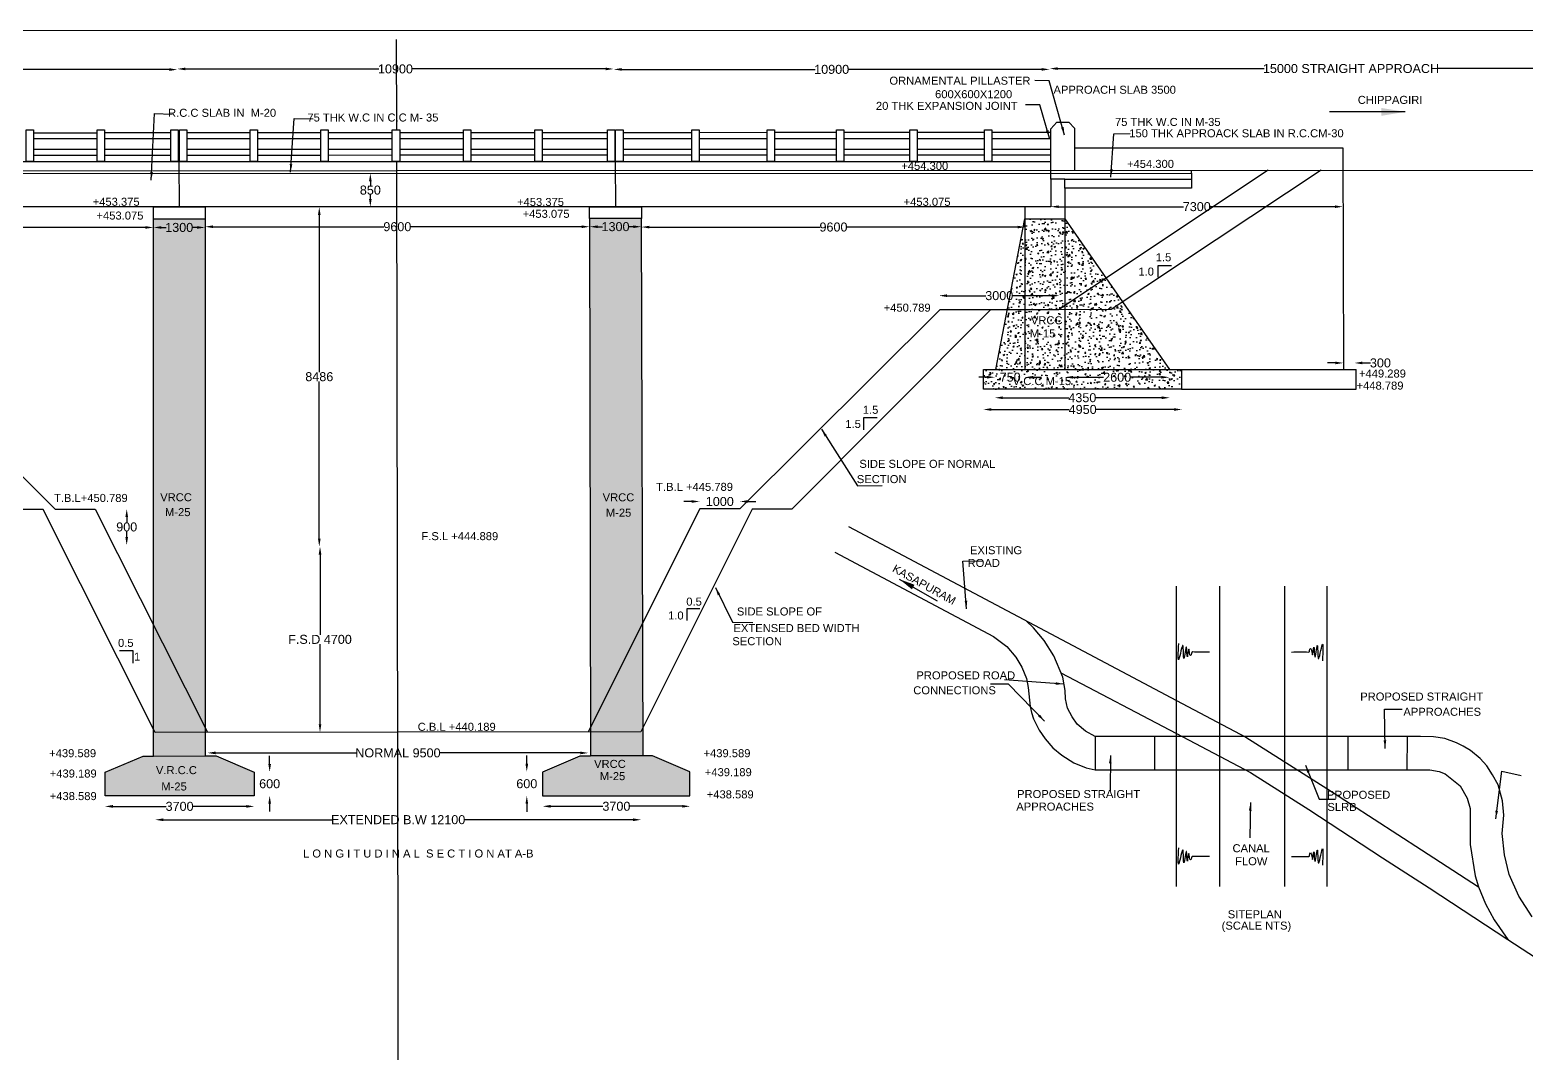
# Model space of a CAD drawing. Header units: inches. Extents: x 198236 to 295560, y -226728 to -166143.
# Drawn here: x 230895 to 268279, y -191703 to -166143 of the extents above; entities that cross this region are included whole.
import ezdxf

# ---------------------------------------------------------------- set-up
doc = ezdxf.new("R2010")
doc.units = ezdxf.units.IN
doc.header["$MEASUREMENT"] = 0
doc.styles.get("Standard").update_dxf_attribs({"font": 'arial.ttf'})
doc.dimstyles.new('ST100', dxfattribs={"dimtxt": 225, "dimasz": 200, "dimexe": 0, "dimexo": 300, "dimgap": 0.09, "dimtad": 0, "dimtih": 1, "dimtoh": 1, "dimdec": 0, "dimzin": 0, "dimdsep": 46, "dimtxsty": 'Standard', "dimcen": 0, "dimse1": 1, "dimse2": 1, "dimadec": 0, "dimazin": 0, "dimtfac": 1, "dimtdec": 0, "dimtofl": 0, "dimtmove": 0, "dimatfit": 3, "dimfxl": 2000, "dimtolj": 1, "dimtzin": 0, "dimarcsym": 0})
pattern_1 = [(50, (0, 0), (358.6301, -31.37607), [37.5, -412.5]), (355, (0, 0), (-69.37567, 376.09607), [30, -330]), (100.4514, (29.9, -2.6), (289.2547, 344.71977), [31.8701, -350.57106]), (46.1842, (0, 100), (533.6205, -82.7595), [56.25, -618.75]), (96.6356, (44.47, 93.1), (467.33135, 487.0589), [47.8051, -525.8565]), (351.1842, (0, 100), (467.331, 487.0593), [45, -495]), (21, (50, 75), (298.45353, -201.30945), [37.5, -412.5]), (326, (50, 75), (121.65767, 362.57502), [30, -330]), (71.4514, (74.87, 58.22), (420.1113, 161.26525), [31.8701, -350.57106]), (37.5, (0, 0), (6.07993, 166.446927), [0, -326, 0, -335, 0, -331.25]), (7.5, (0, 0), (131.53477, 197.20586), [0, -191, 0, -318.5, 0, -126.25]), (327.5, (-111.5, 0), (266.91122, -11.277436), [0, -125, 0, -390, 0, -517.5]), (317.5, (-161.5, 0), (291.59308, 50.05249), [0, -162.5, 0, -259, 0, -367.5])]

# ---------------------------------------------------------------- blocks, each defined once
blk = doc.blocks.new('*D25')
at = {"color": 0, "lineweight": -2, "transparency": 16777216}
for p, q in [((224571, -171078), (228840, -171078)), ((233780, -171078), (229511, -171078))]:
    blk.add_line(p, q, dxfattribs=at)
at = {"color": 0, "transparency": 16777216}
for points in [[(224571, -171045), (224571, -171111), (224371, -171078)], [(233780, -171045), (233780, -171111), (233980, -171078)]]:
    blk.add_solid(points, dxfattribs=at)
at = {"layer": 'Defpoints', "color": 0, "transparency": 16777216}
for p in [(224371, -171070), (233980, -171070), (233980, -171078)]:
    blk.add_point(p, dxfattribs=at)
at = {"color": 0, "transparency": 16777216, "insert": (229175, -171078), "char_height": 225, "attachment_point": 5}
blk.add_mtext('\\A1;9600', dxfattribs=at)
blk = doc.blocks.new('*D26')
at = {"color": 0, "lineweight": -2, "transparency": 16777216}
for p, q in [((234180, -171078), (234300, -171078)), ((235071, -171078), (234950, -171078))]:
    blk.add_line(p, q, dxfattribs=at)
at = {"color": 0, "transparency": 16777216}
for points in [[(234180, -171045), (234180, -171111), (233980, -171078)], [(235071, -171045), (235071, -171111), (235271, -171078)]]:
    blk.add_solid(points, dxfattribs=at)
at = {"layer": 'Defpoints', "color": 0, "transparency": 16777216}
for p in [(233980, -171078), (235271, -171078), (235271, -171078)]:
    blk.add_point(p, dxfattribs=at)
at = {"color": 0, "transparency": 16777216, "insert": (234625, -171078), "char_height": 225, "attachment_point": 5}
blk.add_mtext('\\A1;1300', dxfattribs=at)
blk = doc.blocks.new('*D27')
at = {"color": 0, "lineweight": -2, "transparency": 16777216}
for p, q in [((235471, -171060), (239740, -171060)), ((244680, -171060), (240411, -171060))]:
    blk.add_line(p, q, dxfattribs=at)
at = {"color": 0, "transparency": 16777216}
for points in [[(235471, -171026), (235471, -171093), (235271, -171060)], [(244680, -171026), (244680, -171093), (244880, -171060)]]:
    blk.add_solid(points, dxfattribs=at)
at = {"layer": 'Defpoints', "color": 0, "transparency": 16777216}
for p in [(235271, -171078), (244880, -171060), (244880, -171060)]:
    blk.add_point(p, dxfattribs=at)
at = {"color": 0, "transparency": 16777216, "insert": (240075, -171060), "char_height": 225, "attachment_point": 5}
blk.add_mtext('\\A1;9600', dxfattribs=at)
blk = doc.blocks.new('*D28')
at = {"color": 0, "lineweight": -2, "transparency": 16777216}
for p, q in [((245080, -171059), (245201, -171059)), ((245973, -171059), (245852, -171059))]:
    blk.add_line(p, q, dxfattribs=at)
at = {"color": 0, "transparency": 16777216}
for points in [[(245080, -171026), (245080, -171092), (244880, -171059)], [(245973, -171026), (245973, -171092), (246173, -171059)]]:
    blk.add_solid(points, dxfattribs=at)
at = {"layer": 'Defpoints', "color": 0, "transparency": 16777216}
for p in [(244880, -171042), (246173, -171037), (246173, -171059)]:
    blk.add_point(p, dxfattribs=at)
at = {"color": 0, "transparency": 16777216, "insert": (245527, -171059), "char_height": 225, "attachment_point": 5}
blk.add_mtext('\\A1;1300', dxfattribs=at)
blk = doc.blocks.new('*D29')
at = {"color": 0, "lineweight": -2, "transparency": 16777216}
for p, q in [((246373, -171068), (250638, -171068)), ((255573, -171068), (251309, -171068))]:
    blk.add_line(p, q, dxfattribs=at)
at = {"color": 0, "transparency": 16777216}
for points in [[(246373, -171035), (246373, -171102), (246173, -171068)], [(255573, -171035), (255573, -171102), (255773, -171068)]]:
    blk.add_solid(points, dxfattribs=at)
at = {"layer": 'Defpoints', "color": 0, "transparency": 16777216}
for p in [(246173, -171059), (255773, -171059), (255773, -171068)]:
    blk.add_point(p, dxfattribs=at)
at = {"color": 0, "transparency": 16777216, "insert": (250973, -171068), "char_height": 225, "attachment_point": 5}
blk.add_mtext('\\A1;9600', dxfattribs=at)
blk = doc.blocks.new('*D30')
at = {"color": 0, "lineweight": -2, "transparency": 16777216}
for p, q in [((256601, -170559), (259716, -170559)), ((263501, -170559), (260386, -170559))]:
    blk.add_line(p, q, dxfattribs=at)
at = {"color": 0, "transparency": 16777216}
for points in [[(256601, -170526), (256601, -170592), (256401, -170559)], [(263501, -170526), (263501, -170592), (263701, -170559)]]:
    blk.add_solid(points, dxfattribs=at)
at = {"layer": 'Defpoints', "color": 0, "transparency": 16777216}
for p in [(256401, -170564), (263701, -170559), (263701, -170564)]:
    blk.add_point(p, dxfattribs=at)
at = {"color": 0, "transparency": 16777216, "insert": (260051, -170559), "char_height": 225, "attachment_point": 5}
blk.add_mtext('\\A1;7300', dxfattribs=at)
blk = doc.blocks.new('*D31')
at = {"color": 0, "lineweight": -2, "transparency": 16777216}
for p, q in [((256578, -167109), (261733, -167109)), ((271231, -167109), (266076, -167109))]:
    blk.add_line(p, q, dxfattribs=at)
at = {"color": 0, "transparency": 16777216}
for points in [[(256578, -167076), (256578, -167143), (256378, -167109)], [(271231, -167076), (271231, -167143), (271431, -167109)]]:
    blk.add_solid(points, dxfattribs=at)
at = {"layer": 'Defpoints', "color": 0, "transparency": 16777216}
for p in [(256378, -167103), (271431, -167103), (256378, -167109)]:
    blk.add_point(p, dxfattribs=at)
at = {"color": 0, "transparency": 16777216, "insert": (263904, -167109), "char_height": 225, "attachment_point": 5}
blk.add_mtext('\\A1;15000 STRAIGHT APPROACH', dxfattribs=at)
blk = doc.blocks.new('*D32')
at = {"color": 0, "lineweight": -2, "transparency": 16777216}
for p, q in [((245678, -167129), (250516, -167129)), ((256178, -167129), (251341, -167129))]:
    blk.add_line(p, q, dxfattribs=at)
at = {"color": 0, "transparency": 16777216}
for points in [[(245678, -167096), (245678, -167162), (245478, -167129)], [(256178, -167096), (256178, -167162), (256378, -167129)]]:
    blk.add_solid(points, dxfattribs=at)
at = {"layer": 'Defpoints', "color": 0, "transparency": 16777216}
for p in [(245478, -167109), (245478, -167129), (256378, -167109)]:
    blk.add_point(p, dxfattribs=at)
at = {"color": 0, "transparency": 16777216, "insert": (250928, -167129), "char_height": 225, "attachment_point": 5}
blk.add_mtext('\\A1;10900', dxfattribs=at)
blk = doc.blocks.new('*D33')
at = {"color": 0, "lineweight": -2, "transparency": 16777216}
for p, q in [((234778, -167118), (239616, -167118)), ((245278, -167118), (240441, -167118))]:
    blk.add_line(p, q, dxfattribs=at)
at = {"color": 0, "transparency": 16777216}
for points in [[(234778, -167084), (234778, -167151), (234578, -167118)], [(245278, -167084), (245278, -167151), (245478, -167118)]]:
    blk.add_solid(points, dxfattribs=at)
at = {"layer": 'Defpoints', "color": 0, "transparency": 16777216}
for p in [(234578, -167118), (234578, -167129), (245478, -167129)]:
    blk.add_point(p, dxfattribs=at)
at = {"color": 0, "transparency": 16777216, "insert": (240028, -167118), "char_height": 225, "attachment_point": 5}
blk.add_mtext('\\A1;10900', dxfattribs=at)
blk = doc.blocks.new('*D34')
at = {"color": 0, "lineweight": -2, "transparency": 16777216}
for p, q in [((223878, -167134), (228716, -167134)), ((234378, -167134), (229541, -167134))]:
    blk.add_line(p, q, dxfattribs=at)
at = {"color": 0, "transparency": 16777216}
for points in [[(223878, -167100), (223878, -167167), (223678, -167134)], [(234378, -167100), (234378, -167167), (234578, -167134)]]:
    blk.add_solid(points, dxfattribs=at)
at = {"layer": 'Defpoints', "color": 0, "transparency": 16777216}
for p in [(223678, -167118), (223678, -167134), (234578, -167118)]:
    blk.add_point(p, dxfattribs=at)
at = {"color": 0, "transparency": 16777216, "insert": (229128, -167134), "char_height": 225, "attachment_point": 5}
blk.add_mtext('\\A1;10900', dxfattribs=at)
blk = doc.blocks.new('*D39')
at = {"color": 0, "lineweight": -2, "transparency": 16777216}
for p, q in [((254919, -175626), (256860, -175626)), ((259481, -175626), (257540, -175626))]:
    blk.add_line(p, q, dxfattribs=at)
at = {"color": 0, "transparency": 16777216}
for points in [[(254919, -175592), (254919, -175659), (254719, -175626)], [(259481, -175592), (259481, -175659), (259681, -175626)]]:
    blk.add_solid(points, dxfattribs=at)
at = {"layer": 'Defpoints', "color": 0, "transparency": 16777216}
for p in [(254719, -175626), (259681, -175626), (259681, -175626)]:
    blk.add_point(p, dxfattribs=at)
at = {"color": 0, "transparency": 16777216, "insert": (257200, -175626), "char_height": 225, "attachment_point": 5}
blk.add_mtext('\\A1;4950', dxfattribs=at)
blk = doc.blocks.new('*D40')
at = {"color": 0, "lineweight": -2, "transparency": 16777216}
for p, q in [((255204, -175332), (256850, -175332)), ((259177, -175332), (257531, -175332))]:
    blk.add_line(p, q, dxfattribs=at)
at = {"color": 0, "transparency": 16777216}
for points in [[(255204, -175298), (255204, -175365), (255004, -175332)], [(259177, -175298), (259177, -175365), (259377, -175332)]]:
    blk.add_solid(points, dxfattribs=at)
at = {"layer": 'Defpoints', "color": 0, "transparency": 16777216}
for p in [(255004, -175332), (259377, -175332), (259377, -175332)]:
    blk.add_point(p, dxfattribs=at)
at = {"color": 0, "transparency": 16777216, "insert": (257191, -175332), "char_height": 225, "attachment_point": 5}
blk.add_mtext('\\A1;4350', dxfattribs=at)
blk = doc.blocks.new('*D36')
at = {"color": 0, "lineweight": -2, "transparency": 16777216}
for p, q in [((256957, -174821), (257724, -174821)), ((259167, -174821), (258399, -174821))]:
    blk.add_line(p, q, dxfattribs=at)
at = {"color": 0, "transparency": 16777216}
for points in [[(256957, -174788), (256957, -174854), (256757, -174821)], [(259167, -174788), (259167, -174854), (259367, -174821)]]:
    blk.add_solid(points, dxfattribs=at)
at = {"layer": 'Defpoints', "color": 0, "transparency": 16777216}
for p in [(256757, -174833), (259367, -174821), (259367, -174833)]:
    blk.add_point(p, dxfattribs=at)
at = {"color": 0, "transparency": 16777216, "insert": (258062, -174821), "char_height": 225, "attachment_point": 5}
blk.add_mtext('\\A1;2600', dxfattribs=at)
blk = doc.blocks.new('*D37')
at = {"color": 0, "lineweight": -2, "transparency": 16777216}
for p, q in [((254809, -174819), (254609, -174819)), ((255968, -174819), (256168, -174819))]:
    blk.add_line(p, q, dxfattribs=at)
at = {"color": 0, "transparency": 16777216}
for points in [[(254809, -174786), (254809, -174852), (255009, -174819)], [(255968, -174786), (255968, -174852), (255768, -174819)]]:
    blk.add_solid(points, dxfattribs=at)
at = {"layer": 'Defpoints', "color": 0, "transparency": 16777216}
for p in [(255009, -174819), (255768, -174819), (255768, -174819)]:
    blk.add_point(p, dxfattribs=at)
at = {"color": 0, "transparency": 16777216, "insert": (255388, -174819), "char_height": 225, "attachment_point": 5}
blk.add_mtext('\\A1;750', dxfattribs=at)
blk = doc.blocks.new('*D38')
at = {"color": 0, "lineweight": -2, "transparency": 16777216}
for p, q in [((253808, -172782), (254779, -172782)), ((256422, -172782), (255451, -172782))]:
    blk.add_line(p, q, dxfattribs=at)
at = {"color": 0, "transparency": 16777216}
for points in [[(253808, -172748), (253808, -172815), (253608, -172782)], [(256422, -172748), (256422, -172815), (256622, -172782)]]:
    blk.add_solid(points, dxfattribs=at)
at = {"layer": 'Defpoints', "color": 0, "transparency": 16777216}
for p in [(253608, -172773), (256622, -172773), (256622, -172782)]:
    blk.add_point(p, dxfattribs=at)
at = {"color": 0, "transparency": 16777216, "insert": (255115, -172782), "char_height": 225, "attachment_point": 5}
blk.add_mtext('\\A1;3000', dxfattribs=at)
blk = doc.blocks.new('*D41')
at = {"color": 0, "lineweight": -2, "transparency": 16777216}
for p, q in [((263513, -174463), (263313, -174463)), ((264191, -174463), (264391, -174463))]:
    blk.add_line(p, q, dxfattribs=at)
at = {"color": 0, "transparency": 16777216}
for points in [[(263513, -174429), (263513, -174496), (263713, -174463)], [(264191, -174429), (264191, -174496), (263991, -174463)]]:
    blk.add_solid(points, dxfattribs=at)
at = {"layer": 'Defpoints', "color": 0, "transparency": 16777216}
for p in [(263713, -174453), (263991, -174453), (263991, -174463)]:
    blk.add_point(p, dxfattribs=at)
at = {"color": 0, "transparency": 16777216, "insert": (264639, -174463), "char_height": 225, "attachment_point": 5}
blk.add_mtext('\\A1;300', dxfattribs=at)
blk = doc.blocks.new('*D42')
at = {"color": 0, "lineweight": -2, "transparency": 16777216}
for p, q in [((239401, -169925), (239401, -170030)), ((239401, -170364), (239401, -170260))]:
    blk.add_line(p, q, dxfattribs=at)
at = {"color": 0, "transparency": 16777216}
for points in [[(239367, -169925), (239434, -169925), (239401, -169725)], [(239367, -170364), (239434, -170364), (239401, -170564)]]:
    blk.add_solid(points, dxfattribs=at)
at = {"layer": 'Defpoints', "color": 0, "transparency": 16777216}
for p in [(239401, -169725), (239401, -170564), (239401, -170564)]:
    blk.add_point(p, dxfattribs=at)
at = {"color": 0, "transparency": 16777216, "insert": (239401, -170145), "char_height": 225, "attachment_point": 5}
blk.add_mtext('\\A1;850', dxfattribs=at)
blk = doc.blocks.new('*D43')
at = {"color": 0, "lineweight": -2, "transparency": 16777216}
for p, q in [((238125, -170764), (238125, -174692)), ((238125, -178850), (238125, -174922))]:
    blk.add_line(p, q, dxfattribs=at)
at = {"color": 0, "transparency": 16777216}
for points in [[(238092, -170764), (238158, -170764), (238125, -170564)], [(238092, -178850), (238158, -178850), (238125, -179050)]]:
    blk.add_solid(points, dxfattribs=at)
at = {"layer": 'Defpoints', "color": 0, "transparency": 16777216}
for p in [(238103, -170564), (238103, -179050), (238125, -179050)]:
    blk.add_point(p, dxfattribs=at)
at = {"color": 0, "transparency": 16777216, "insert": (238125, -174807), "char_height": 225, "attachment_point": 5}
blk.add_mtext('\\A1;8486', dxfattribs=at)
blk = doc.blocks.new('*D44')
at = {"color": 0, "lineweight": -2, "transparency": 16777216}
for p, q in [((238143, -179250), (238143, -181253)), ((238143, -183488), (238143, -181486))]:
    blk.add_line(p, q, dxfattribs=at)
at = {"color": 0, "transparency": 16777216}
for points in [[(238110, -179250), (238177, -179250), (238143, -179050)], [(238110, -183488), (238177, -183488), (238143, -183688)]]:
    blk.add_solid(points, dxfattribs=at)
at = {"layer": 'Defpoints', "color": 0, "transparency": 16777216}
for p in [(238125, -179050), (238125, -183688), (238143, -183688)]:
    blk.add_point(p, dxfattribs=at)
at = {"color": 0, "transparency": 16777216, "insert": (238143, -181369), "char_height": 225, "attachment_point": 5}
blk.add_mtext('\\A1;F.S.D 4700', dxfattribs=at)
blk = doc.blocks.new('*D45')
at = {"color": 0, "lineweight": -2, "transparency": 16777216}
for p, q in [((233313, -178310), (233313, -178447)), ((233313, -178813), (233313, -178676))]:
    blk.add_line(p, q, dxfattribs=at)
at = {"color": 0, "transparency": 16777216}
for points in [[(233280, -178310), (233347, -178310), (233313, -178110)], [(233280, -178813), (233347, -178813), (233313, -179013)]]:
    blk.add_solid(points, dxfattribs=at)
at = {"layer": 'Defpoints', "color": 0, "transparency": 16777216}
for p in [(233299, -178110), (233299, -179013), (233313, -179013)]:
    blk.add_point(p, dxfattribs=at)
at = {"color": 0, "transparency": 16777216, "insert": (233313, -178561), "char_height": 225, "attachment_point": 5}
blk.add_mtext('\\A1;900', dxfattribs=at)
blk = doc.blocks.new('*D46')
at = {"color": 0, "lineweight": -2, "transparency": 16777216}
for p, q in [((247431, -177924), (247231, -177924)), ((248835, -177924), (249035, -177924))]:
    blk.add_line(p, q, dxfattribs=at)
at = {"color": 0, "transparency": 16777216}
for points in [[(247431, -177890), (247431, -177957), (247631, -177924)], [(248835, -177890), (248835, -177957), (248635, -177924)]]:
    blk.add_solid(points, dxfattribs=at)
at = {"layer": 'Defpoints', "color": 0, "transparency": 16777216}
for p in [(247631, -177924), (248635, -177924), (248635, -177924)]:
    blk.add_point(p, dxfattribs=at)
at = {"color": 0, "transparency": 16777216, "insert": (248133, -177924), "char_height": 225, "attachment_point": 5}
blk.add_mtext('\\A1;1000', dxfattribs=at)
blk = doc.blocks.new('*D47')
at = {"color": 0, "lineweight": -2, "transparency": 16777216}
for p, q in [((235533, -184205), (239044, -184205)), ((244648, -184205), (241137, -184205))]:
    blk.add_line(p, q, dxfattribs=at)
at = {"color": 0, "transparency": 16777216}
for points in [[(235533, -184172), (235533, -184239), (235333, -184205)], [(244648, -184172), (244648, -184239), (244848, -184205)]]:
    blk.add_solid(points, dxfattribs=at)
at = {"layer": 'Defpoints', "color": 0, "transparency": 16777216}
for p in [(235333, -184205), (244848, -184205), (244848, -184205)]:
    blk.add_point(p, dxfattribs=at)
at = {"color": 0, "transparency": 16777216, "insert": (240090, -184205), "char_height": 225, "attachment_point": 5}
blk.add_mtext('\\A1;NORMAL 9500', dxfattribs=at)
blk = doc.blocks.new('*D48')
at = {"color": 0, "lineweight": -2, "transparency": 16777216}
for p, q in [((234225, -185874), (238439, -185874)), ((245967, -185874), (241753, -185874))]:
    blk.add_line(p, q, dxfattribs=at)
at = {"color": 0, "transparency": 16777216}
for points in [[(234225, -185841), (234225, -185908), (234025, -185874)], [(245967, -185841), (245967, -185908), (246167, -185874)]]:
    blk.add_solid(points, dxfattribs=at)
at = {"layer": 'Defpoints', "color": 0, "transparency": 16777216}
for p in [(234025, -185879), (246167, -185874), (246167, -185879)]:
    blk.add_point(p, dxfattribs=at)
at = {"color": 0, "transparency": 16777216, "insert": (240096, -185874), "char_height": 225, "attachment_point": 5}
blk.add_mtext('\\A1;EXTENDED B.W 12100', dxfattribs=at)
blk = doc.blocks.new('*D49')
at = {"color": 0, "lineweight": -2, "transparency": 16777216}
for p, q in [((232967, -185541), (234298, -185541)), ((236301, -185541), (234970, -185541))]:
    blk.add_line(p, q, dxfattribs=at)
at = {"color": 0, "transparency": 16777216}
for points in [[(232967, -185507), (232967, -185574), (232767, -185541)], [(236301, -185507), (236301, -185574), (236501, -185541)]]:
    blk.add_solid(points, dxfattribs=at)
at = {"layer": 'Defpoints', "color": 0, "transparency": 16777216}
for p in [(232767, -185541), (236501, -185541), (236501, -185541)]:
    blk.add_point(p, dxfattribs=at)
at = {"color": 0, "transparency": 16777216, "insert": (234634, -185541), "char_height": 225, "attachment_point": 5}
blk.add_mtext('\\A1;3700', dxfattribs=at)
blk = doc.blocks.new('*D50')
at = {"color": 0, "lineweight": -2, "transparency": 16777216}
for p, q in [((243905, -185539), (245213, -185539)), ((247193, -185539), (245885, -185539))]:
    blk.add_line(p, q, dxfattribs=at)
at = {"color": 0, "transparency": 16777216}
for points in [[(243905, -185505), (243905, -185572), (243705, -185539)], [(247193, -185505), (247193, -185572), (247393, -185539)]]:
    blk.add_solid(points, dxfattribs=at)
at = {"layer": 'Defpoints', "color": 0, "transparency": 16777216}
for p in [(243705, -185546), (247393, -185539), (247393, -185546)]:
    blk.add_point(p, dxfattribs=at)
at = {"color": 0, "transparency": 16777216, "insert": (245549, -185539), "char_height": 225, "attachment_point": 5}
blk.add_mtext('\\A1;3700', dxfattribs=at)
blk = doc.blocks.new('*D51')
at = {"color": 0, "lineweight": -2, "transparency": 16777216}
for p, q in [((236885, -184480), (236885, -184280)), ((236885, -185472), (236885, -185672))]:
    blk.add_line(p, q, dxfattribs=at)
at = {"color": 0, "transparency": 16777216}
for points in [[(236852, -184480), (236919, -184480), (236885, -184680)], [(236852, -185472), (236919, -185472), (236885, -185272)]]:
    blk.add_solid(points, dxfattribs=at)
at = {"layer": 'Defpoints', "color": 0, "transparency": 16777216}
for p in [(236883, -184680), (236885, -184680), (236883, -185272)]:
    blk.add_point(p, dxfattribs=at)
at = {"color": 0, "transparency": 16777216, "insert": (236885, -184976), "char_height": 225, "attachment_point": 5}
blk.add_mtext('\\A1;600', dxfattribs=at)
blk = doc.blocks.new('*D52')
at = {"color": 0, "lineweight": -2, "transparency": 16777216}
for p, q in [((243310, -184473), (243310, -184273)), ((243310, -185476), (243310, -185676))]:
    blk.add_line(p, q, dxfattribs=at)
at = {"color": 0, "transparency": 16777216}
for points in [[(243277, -184473), (243344, -184473), (243310, -184673)], [(243277, -185476), (243344, -185476), (243310, -185276)]]:
    blk.add_solid(points, dxfattribs=at)
at = {"layer": 'Defpoints', "color": 0, "transparency": 16777216}
for p in [(243310, -184673), (243312, -184673), (243312, -185276)]:
    blk.add_point(p, dxfattribs=at)
at = {"color": 0, "transparency": 16777216, "insert": (243310, -184975), "char_height": 225, "attachment_point": 5}
blk.add_mtext('\\A1;600', dxfattribs=at)

msp = doc.modelspace()

# ---------------------------------------------------------------- hatches: boundary and pattern name
h = msp.add_hatch()
h.set_pattern_fill('AR-CONC', color=256, scale=50, style=0)
h.set_pattern_definition(pattern_1)
h.paths.add_polyline_path([(236494.8, -184686.6), (235551.1, -184280.8), (235270.7, -184280.8), (233980, -184287.2), (233722.7, -184287.2), (232772.8, -184686.4), (232772.8, -185275.2), (236494.8, -185275)])
h.paths.add_polyline_path([(235270.7, -183690.6), (234025.6, -183691.7), (233980, -183600.9), (233980, -184287.2), (235270.7, -184280.8)])
h.paths.add_polyline_path([(233980, -181010.2), (233980, -183600.9), (234025.6, -183691.7), (235270.7, -183690.6), (235270.7, -183574.8)])
h.paths.add_polyline_path([(235270.7, -170867.1), (233980, -170867.1), (233980, -181010.2), (235270.7, -183574.8)])
h.paths.add_polyline_path([(233815.8, -185198), (234865, -185198), (234865, -184891.7), (233815.8, -184891.7)], flags=24)
h.paths.add_polyline_path([(233913.9, -184789.9), (235119.5, -184789.9), (235119.5, -184479.6), (233913.9, -184479.6)], flags=24)
h.paths.add_polyline_path([(234244.1, -170906.7), (235006.6, -170906.7), (235006.6, -171249.1), (234244.1, -171249.1)], flags=24)
h.paths.add_polyline_path([(233986.1, -178343.4), (235035.2, -178343.4), (235035.2, -178037.1), (233986.1, -178037.1)], flags=24)
h.paths.add_polyline_path([(233943.4, -177973.1), (234993.7, -177973.1), (234993.7, -177662.8), (233943.4, -177662.8)], flags=9)
h = msp.add_hatch()
h.set_pattern_fill('AR-CONC', color=256, scale=50, style=0)
h.set_pattern_definition(pattern_1)
h.paths.add_polyline_path([(247385.7, -184674.2), (246454.2, -184278.1), (244905, -184281), (244905, -184281.9), (244638.1, -184281.9), (243703, -184681.6), (243703, -185274), (247385.7, -185274)])
h.paths.add_polyline_path([(246213.2, -183569.1), (246157.5, -183680.8), (244903.9, -183681.9), (244905, -184281), (246215.5, -184278.6)])
h.paths.add_polyline_path([(246204.9, -180956.8), (244903.7, -183555.6), (244903.9, -183681.9), (246157.5, -183680.8), (246213.2, -183569.1)])
h.paths.add_polyline_path([(246204.9, -180956.8), (246172.6, -170857), (244879.6, -170857), (244903.7, -183555.6)])
h.paths.add_polyline_path([(244927.4, -184939.4), (245821.4, -184939.4), (245821.4, -184633), (244927.4, -184633)], flags=24)
h.paths.add_polyline_path([(244784.7, -184634.3), (245835, -184634.3), (245835, -184324.1), (244784.7, -184324.1)], flags=24)
h.paths.add_polyline_path([(245145.3, -170887.9), (245907.8, -170887.9), (245907.8, -171230.3), (245145.3, -171230.3)], flags=24)
h.paths.add_polyline_path([(245156.1, -178358), (245972.4, -178358), (245972.4, -178051.7), (245156.1, -178051.7)], flags=24)
h.paths.add_polyline_path([(244998.2, -177974.6), (246048.5, -177974.6), (246048.5, -177664.4), (244998.2, -177664.4)], flags=24)
h = msp.add_hatch()
h.set_pattern_fill('AR-CONC', color=256, scale=50, style=0)
h.set_pattern_definition(pattern_1)
h.paths.add_polyline_path([(255751.3, -173138.9), (255314.7, -173138.9), (255029.4, -174625.4), (255750.8, -174625.6)])
h.paths.add_polyline_path([(256753.5, -173137.5), (256597.8, -173138.9), (255751.3, -173138.9), (255750.8, -174625.6), (256753.5, -174626)])
h.paths.add_polyline_path([(258196.7, -172938.1), (257910.4, -173127.8), (256753.5, -173137.5), (256753.5, -174626), (259369.1, -174626.9)])
h.paths.add_polyline_path([(257785.9, -172346.5), (256753.5, -173035.1), (256753.5, -173137.5), (257910.4, -173127.8), (258196.7, -172938.1)])
h.paths.add_polyline_path([(259667.2, -174626.9), (259369.1, -174626.9), (255029.4, -174625.4), (254725.1, -174625.4), (254725.1, -175119.8), (259667.2, -175119.8)])
h.paths.add_polyline_path([(256753.5, -170859.2), (256753.5, -173035.1), (257785.9, -172346.5)])
h.paths.add_polyline_path([(256753.5, -170859.2), (255752.2, -170859.2), (255751.3, -173138.9), (256597.8, -173138.9), (256753.5, -173035.1)])
h.paths.add_polyline_path([(255752.2, -170859.2), (255314.7, -173138.9), (255751.3, -173138.9)])
h.paths.add_polyline_path([(255675.1, -173879.3), (256569, -173879.3), (256569, -173573), (255675.1, -173573)], flags=9)
h.paths.add_polyline_path([(255698.7, -173552), (256749.1, -173552), (256749.1, -173241.7), (255698.7, -173241.7)], flags=9)
h.paths.add_polyline_path([(257668, -174649.9), (258455.5, -174649.9), (258455.5, -174992.2), (257668, -174992.2)], flags=24)
h.paths.add_polyline_path([(255084.9, -174647.8), (255691.9, -174647.8), (255691.9, -174990), (255084.9, -174990)], flags=24)
h.paths.add_polyline_path([(255321.7, -175070.6), (256962.1, -175070.6), (256962.1, -174760.4), (255321.7, -174760.4)], flags=24)
h.paths.add_polyline_path([(254723.2, -172610.5), (255506.7, -172610.5), (255506.7, -172952.9), (254723.2, -172952.9)], flags=9)

# ---------------------------------------------------------------- linework, layer by layer
at = {"const_width": 25}
msp.add_lwpolyline([(295547.9, -226715.7), (198248.9, -226715.7), (198248.9, -166155.5), (295547.9, -166155.5)], close=True, dxfattribs=at)
for points in [[(240059.4, -168640.2), (240055.6, -166385)], [(259916, -169718.7), (259916, -170098.8), (256753.5, -170098.8), (256753.5, -169874.8), (256400.9, -169874.8), (256400.9, -168615.5), (256552.7, -168449.4), (256854.1, -168449.4), (256995.6, -168598.5), (256995.8, -169648.5)], [(230987.1, -168710.4), (232577.2, -168709.6)], [(232577.2, -168863.9), (230987.1, -168863.9)], [(232761.8, -168709.5), (234415.3, -168708.6)], [(234415.3, -168863.9), (232761.8, -168863.9)], [(234599.9, -168708.5), (234631, -168708.5)], [(234631, -168863.9), (234599.9, -168863.9)], [(234815.6, -168708.4), (236399.1, -168707.6)], [(236399.1, -168863.8), (234815.6, -168863.9)], [(236583.7, -168707.5), (238163.2, -168706.7)], [(238163.2, -168863.8), (236583.7, -168863.8)], [(238347.8, -168706.6), (239950.2, -168705.7)], [(239950.2, -168863.8), (238347.8, -168863.8)], [(240134.8, -168705.6), (241725.2, -168704.8)], [(241725.2, -168863.8), (240134.8, -168863.8)], [(241909.9, -168704.7), (243511.8, -168703.9)], [(243511.8, -168863.8), (241909.9, -168863.8)], [(243696.4, -168703.8), (245326.4, -168702.9)], [(245326.4, -168863.8), (243696.4, -168863.8)], [(245511, -168702.8), (245529.9, -168702.8)], [(245529.9, -168863.8), (245511, -168863.8)], [(245714.5, -168702.7), (247435, -168701.8)], [(247435, -168863.8), (245714.5, -168863.8)], [(247619.6, -168701.7), (249318.6, -168700.8)], [(249318.6, -168863.7), (247619.6, -168863.7)], [(249503.2, -168700.7), (251045.5, -168699.9)], [(251045.5, -168863.7), (249503.2, -168863.7)], [(251230.1, -168699.8), (252881, -168699)], [(252881, -168863.7), (251230.1, -168863.7)], [(253065.6, -168698.9), (254743.2, -168698)], [(254743.2, -168863.7), (253065.6, -168863.7)], [(254927.8, -168697.9), (256400.9, -168697.1)], [(256400.9, -168863.7), (254927.8, -168863.7)], [(230987.1, -169121.2), (232577.2, -169121.2)], [(232577.2, -169277.3), (230987.1, -169277.6)], [(232761.8, -169121.2), (234415.3, -169121.2)], [(234415.3, -169276.8), (232761.8, -169277.2)], [(234599.9, -169121.2), (234631, -169121.2)], [(234631, -169276.8), (234599.9, -169276.8)], [(234815.6, -169121.2), (236399.1, -169121.2)], [(236399.1, -169276.4), (234815.6, -169276.7)], [(236583.7, -169121.2), (238163.2, -169121.2)], [(238163.2, -169276), (236583.7, -169276.3)], [(238347.8, -169121.2), (239950.2, -169121.2)], [(239950.2, -169275.5), (238347.8, -169275.9)], [(240134.8, -169121.2), (241725.2, -169121.2)], [(241725.2, -169275.1), (240134.8, -169275.5)], [(241909.9, -169121.2), (243511.8, -169121.2)], [(243511.8, -169274.7), (241909.9, -169275.1)], [(243696.4, -169121.2), (245326.4, -169121.2)], [(245326.4, -169274.3), (243696.4, -169274.7)], [(245511, -169121.2), (245529.9, -169121.2)], [(245529.9, -169274.2), (245511, -169274.2)], [(245714.5, -169121.2), (247435, -169121.2)], [(247435, -169273.8), (245714.5, -169274.2)], [(247619.6, -169121.2), (249318.6, -169121.2)], [(249318.6, -169273.4), (247619.6, -169273.8)], [(249503.2, -169121.2), (251045.5, -169121.2)], [(251045.5, -169273), (249503.2, -169273.3)], [(251230.1, -169121.2), (252881, -169121.2)], [(252881, -169272.5), (251230.1, -169272.9)], [(253065.6, -169121.2), (254743.2, -169121.2)], [(254743.2, -169272.1), (253065.6, -169272.5)], [(254927.8, -169121.2), (256400.9, -169121.2)], [(256400.9, -169271.7), (254927.8, -169272.1)], [(256995.7, -169085.5), (263703.3, -169085.5), (263717.2, -174621.1), (263717.2, -174621.1)], [(206273.3, -169659.9), (273850.7, -169644.7)], [(263161.3, -169647.1), (257910.4, -173127.8), (256597.8, -173138.9), (254900.4, -173138.9), (249935.1, -178114.7), (248938, -178114.7), (246157.5, -183680.8), (234025.6, -183691.7), (231227, -178122), (230228.8, -178122), (225217.7, -173149), (222211, -173149), (216938.5, -169657.5)], [(220186.5, -169730.6), (259916, -169718.7), (259915.9, -169647.9)], [(223703, -169432.5), (256400.9, -169432.5)], [(234616.6, -169432.5), (234624.7, -170564.3)], [(240155.1, -225445), (240060.7, -169432.5)], [(261833, -169647.4), (256597.8, -173138.9), (253631.4, -173138.9), (248632.5, -178104.7), (247633, -178104.7), (244840.9, -183681)], [(245520.8, -169432.5), (245526.5, -170564.3)], [(256400.9, -170564.3), (245526.5, -170564.3), (234624.7, -170564.3), (223715.8, -170564.3), (223705.2, -170564.3), (223705.5, -169880.9)], [(256400.9, -169874.8), (256400.9, -170564.3)], [(256753.5, -169874.8), (259916, -169874.8)], [(256753.5, -170098.8), (256753.5, -174629.7)], [(232772.8, -185275.2), (232772.8, -184686.4), (233722.7, -184287.2), (233980, -184287.2), (233980, -170564.3)], [(255752.2, -170564.3), (255752.2, -170859.2), (256753.5, -170859.2)], [(235270.7, -170867.1), (235270.7, -184280.8), (235551.1, -184280.8), (236494.8, -184686.6), (236494.8, -185275), (232772.8, -185275.2)], [(244879.6, -170857), (244905, -184281.9), (244638.1, -184281.9), (243703, -184681.6), (243703, -185274), (247385.7, -185274), (247385.7, -184674.2), (246454.2, -184278.1), (244905, -184281)], [(246215.5, -184278.6), (246172.6, -170857)], [(256753.5, -170859.2), (259369.1, -174626.9), (259667.2, -174626.9), (259667.2, -175119.8), (254725.1, -175119.8), (254725.1, -174625.4), (255029.4, -174625.4), (259369.1, -174626.9)], [(255029.4, -174625.4), (255752.2, -170859.2)], [(255752.2, -170859.2), (255750.8, -174625.6)], [(259087.8, -172320.3), (259087.8, -172030), (259420.9, -172030)], [(225217.7, -173149), (226532, -173149), (231528.8, -178117.2), (232523.9, -178117.2), (235329, -183690.5)], [(259667.2, -174626.9), (264035.6, -174626.9)], [(259667.2, -175119.8), (264034, -175119.8), (264034, -174626.9)], [(251734.6, -176136.9), (251734.6, -175822.5), (252065.2, -175822.5)], [(251349.5, -178550.1), (259546.7, -182896.2), (261279.1, -183814.7), (263297.4, -185094.3), (265662.7, -186629.8), (267089.3, -187551)], [(251003.9, -179189), (254968, -181293.1), (255301.9, -181544.9), (255532.2, -181809.5), (255680.1, -182063.7), (255793.8, -182346.5), (255839.8, -182567.7), (255890.7, -183047.5), (255921.2, -183191.4), (255970.3, -183352.2), (256116.3, -183635.8), (256260.3, -183855.9), (256450.5, -184077.1), (256681, -184263.4), (256975.8, -184454.7), (257285.9, -184578.2), (257507.8, -184627.3), (265300, -184627.3), (265876, -184627.3), (266103.8, -184669.3), (266261.2, -184730.7), (266629.9, -185030), (266806.5, -185336.9), (266878, -185596.7), (266878, -186495.5), (267003.3, -187272.8), (267089.3, -187551), (267263.7, -187973.2), (267481.3, -188377.6), (267821.2, -188869.8), (270806.7, -190805.9)], [(259536.1, -180036.5), (259536.1, -187541.7)], [(260616.4, -180036.5), (260616.4, -187541.7)], [(262243.6, -180036.5), (262243.6, -187541.7)], [(263298.6, -180036.5), (263298.6, -187541.7)], [(247630.1, -180602.1), (247307.3, -180602.1), (247307.3, -180895.4)], [(268431.7, -188299.8), (268100.8, -187782.8), (267859, -187244.6), (267740.3, -186748.7), (267680.2, -186217.5), (267723.6, -185759.7), (267693.6, -185402.7), (267577.4, -185004.2), (267443, -184748.7), (267297.9, -184530), (267127.6, -184347.3), (266890.7, -184143.2), (266707.1, -184036.6), (266538.3, -183950.8), (266245.1, -183841.4), (265969.7, -183799.9), (265641, -183794), (257516, -183794), (257270.8, -183664.7), (257058.8, -183485.2), (256935.1, -183302.8), (256820.3, -183085), (256770.2, -182849.6), (256761.4, -182646.6), (256701.9, -182313.5), (256475.4, -181779.1), (256237.7, -181400.5), (255969.1, -181080.1), (255787.6, -180903.2)], [(233131.7, -181647.6), (233469.8, -181647.6), (233469.8, -181959.9)], [(256656.2, -182205.6), (259542.4, -183722.2), (261393.3, -184694.7), (262851.7, -185616.4), (264692.9, -186825.1), (265860.2, -187571.7), (267821.2, -188869.8)], [(257516, -183794), (257516, -184627.3)], [(258996.6, -183794), (258996.6, -184627.3)], [(263823.1, -183794), (263823.1, -184627.3)], [(265304.4, -183794), (265300, -184627.3)], [(233980, -184287.2), (235270.7, -184280.8)]]:
    msp.add_lwpolyline(points)
for points in [[(230802.5, -168640.2), (230987.1, -168640.2), (230987.1, -169432.5), (230802.5, -169432.5)], [(232577.2, -168640.2), (232761.8, -168640.2), (232761.8, -169432.5), (232577.2, -169432.5)], [(234415.3, -168640.2), (234599.9, -168640.2), (234599.9, -169432.5), (234415.3, -169432.5)], [(234631, -168640.2), (234815.6, -168640.2), (234815.6, -169432.5), (234631, -169432.5)], [(236399.1, -168640.2), (236583.7, -168640.2), (236583.7, -169432.5), (236399.1, -169432.5)], [(238163.2, -168640.2), (238347.8, -168640.2), (238347.8, -169432.5), (238163.2, -169432.5)], [(239950.2, -168640.2), (240134.8, -168640.2), (240134.8, -169432.5), (239950.2, -169432.5)], [(241725.2, -168640.2), (241909.9, -168640.2), (241909.9, -169432.5), (241725.2, -169432.5)], [(243511.8, -168640.2), (243696.4, -168640.2), (243696.4, -169432.5), (243511.8, -169432.5)], [(245326.4, -168640.2), (245511, -168640.2), (245511, -169432.5), (245326.4, -169432.5)], [(245529.9, -168640.2), (245714.5, -168640.2), (245714.5, -169432.5), (245529.9, -169432.5)], [(247435, -168640.2), (247619.6, -168640.2), (247619.6, -169432.5), (247435, -169432.5)], [(249318.6, -168640.2), (249503.2, -168640.2), (249503.2, -169432.5), (249318.6, -169432.5)], [(251045.5, -168640.2), (251230.1, -168640.2), (251230.1, -169432.5), (251045.5, -169432.5)], [(252881, -168640.2), (253065.6, -168640.2), (253065.6, -169432.5), (252881, -169432.5)], [(254743.2, -168640.2), (254927.8, -168640.2), (254927.8, -169432.5), (254743.2, -169432.5)], [(233980, -170564.3), (235270.7, -170564.3), (235270.7, -170867.1), (233980, -170867.1)], [(244879.6, -170564.3), (246172.6, -170564.3), (246172.6, -170857), (244879.6, -170857)]]:
    msp.add_lwpolyline(points, close=True)
for points in [[(260370.4, -181684.1), (259940.3, -181683.4), (259936.5, -181683.4), (259921.1, -181719.4), (259897.4, -181770.9), (259849.6, -181610), (259815.6, -181803.7), (259790.7, -181560.9), (259729.8, -181843.6), (259702.9, -181522.3), (259603.8, -181866.7), (259600.7, -181468)], [(262420.2, -181684.2), (262850.3, -181684.9), (262854.1, -181684.9), (262869.5, -181648.9), (262893.2, -181597.3), (262941, -181758.3), (262975, -181564.6), (262999.9, -181807.3), (263060.8, -181524.7), (263087.6, -181845.9), (263186.8, -181501.5), (263189.9, -181900.3)], [(262420.2, -186791.4), (262850.3, -186792.2), (262854.1, -186792.2), (262869.5, -186756.1), (262893.2, -186704.6), (262941, -186865.5), (262975, -186671.9), (262999.9, -186914.6), (263060.8, -186632), (263087.6, -186953.2), (263186.8, -186608.8), (263189.9, -187007.6)], [(260370.4, -186790.5), (259940.3, -186789.7), (259936.5, -186789.7), (259921.1, -186825.8), (259897.4, -186877.3), (259849.6, -186716.4), (259815.6, -186910), (259790.7, -186667.3), (259729.8, -186949.9), (259702.9, -186628.7), (259603.8, -186973.1), (259600.7, -186574.3)]]:
    msp.add_spline(points, degree=3)

# ---------------------------------------------------------------- texts
for s, p in [('ORNAMENTAL PILLASTER', (252370.8, -167510.8)), ('600X600X1200', (253512.2, -167848.4)), (' APPROACH SLAB 3500', (256392.9, -167737.4)), (' CHIPPAGIRI', (263996.2, -167990.4)), ('     R.C.C SLAB IN  M-20', (233957.8, -168313.6)), ('     75 THK W.C IN C.C M- 35', (237439.1, -168430.9)), ('20 THK EXPANSION JOINT', (252033.7, -168139.8)), (' 75 THK W.C IN M-35   ', (257929.1, -168541.7)), (' 150 THK APPROACK SLAB IN R.C.CM-30', (258286.9, -168824.5)), (' +454.300', (252589.9, -169640)), (' +454.300', (258230, -169589.6)), ('   +453.375', (232230.2, -170535.7)), (' +453.375', (242988.8, -170540.3)), (' +453.075', (252647.9, -170537.2)), ('  +453.075', (232402.6, -170880.1)), (' +453.075', (243128.7, -170837.1)), ('1.5', (259025.2, -171923.1)), ('1.0', (258592, -172279.3)), (' +450.789', (252150.3, -173181)), ('  VRCC', (255750.4, -173496.8)), ('  M-15', (255726.1, -173824.9)), (' V.C.C M-15', (255373.4, -175015.5)), (' +448.789', (263965.4, -175127.9)), (' +449.289', (264025.7, -174826.7)), ('1.5', (251706, -175733.4)), ('1.5', (251269.7, -176086.7)), (' SIDE SLOPE OF NORMAL', (251541.8, -177083.1)), (' T.B.L +445.789', (246465.6, -177657.6)), (' SECTION', (251478.9, -177464.4)), (' T.B.L+450.789', (231419.6, -177935)), ('  VRCC', (233995.1, -177918)), ('  VRCC', (245049.9, -177919.5)), ('   M-25 ', (234037.1, -178288.9)), (' M-25', (245207.2, -178303.6)), ('  F.S.L +444.889', (240522.1, -178889.4)), (' EXISTING', (254305, -179241.4)), (' ROAD', (254247.2, -179558.8)), ('0.5', (247295.4, -180525.4)), ('1.0', (246839.9, -180871.3)), (' SIDE SLOPE OF', (248482.2, -180771.7)), (' SECTION', (248368, -181513.6)), (' EXTENSED BED WIDTH', (248396.5, -181185.4)), ('0.5', (233096.6, -181556)), ('1', (233496, -181900.8)), (' PROPOSED ROAD', (252967.3, -182367)), (' CONNECTIONS', (252888.7, -182739.9)), (' PROPOSED STRAIGHT', (264057.1, -182896.1)), (' APPROACHES', (265135.6, -183276.9)), ('  C.B.L +440.189', (240429.1, -183651.9)), (' +439.589', (231298.3, -184311.8)), (' +439.589', (247648.4, -184311.7)), (' +439.189', (231312.4, -184819.3)), (' V.R.C.C', (233965.6, -184734.8)), ('  VRCC', (244836.4, -184579.2)), (' +439.189', (247680.6, -184786.1)), ('    M-25', (233866.8, -185143.6)), ('  M-25', (244978.5, -184884.9)), (' +438.589', (231312.4, -185383.2)), (' +438.589', (247728.9, -185340.8)), (' PROPOSED STRAIGHT', (255483.3, -185331.8)), (' PROPOSED', (263225, -185350.8)), (' APPROACHES', (255463.7, -185645.8)), ('  SLRB', (263159.8, -185654.4)), (' CANAL', (260866.2, -186685.6)), ('  L O N G I T U D I N A L  S E C T I O N AT A-B', (237563.5, -186817.8)), (' FLOW', (260931.3, -187011)), (' (SCALE NTS)', (260594.9, -188619)), (' SITEPLAN', (260746.9, -188335.5))]:
    msp.add_text(s, height=200).set_placement(p)
msp.add_text(' KASAPURAM', height=200, rotation=330.96048).set_placement((252357.8, -179624.2))

# ---------------------------------------------------------------- dimensions: what is measured, and where the dimension line sits
dim = msp.add_linear_dim(base=(256378.2, -167109.3), p1=(271430.6, -167103.4), p2=(256378.2, -167103.4), text='15000 STRAIGHT APPROACH', dimstyle='ST100')
dim.commit()
dim.dimension.update_dxf_attribs({"geometry": '*D31', "text_midpoint": (263904.4, -167109.3), "dimtype": 160})
for base, p1, p2, picture, middle in [((223678.2, -167133.7), (234578.2, -167117.8), (223678.2, -167117.8), '*D34', (229128.2, -167133.7)), ((234578.2, -167117.8), (245478.2, -167129), (234578.2, -167129), '*D33', (240028.2, -167117.8)), ((245478.2, -167129), (256378.2, -167109.3), (245478.2, -167109.3), '*D32', (250928.2, -167129)), ((263700.9, -170559), (256400.9, -170564.3), (263700.9, -170564.3), '*D30', (260050.9, -170559)), ((255773.2, -171068.3), (246173.2, -171059.1), (255773.2, -171059.1), '*D29', (250973.2, -171068.3))]:
    dim = msp.add_linear_dim(base=base, p1=p1, p2=p2, dimstyle='ST100')
    dim.commit()
    dim.dimension.update_dxf_attribs({"geometry": picture, "text_midpoint": middle})
for base, p1, p2, text, picture, middle in [((239400.7, -170564.3), (239400.7, -169724.9), (239400.7, -170564.3), '850', '*D42', (239400.7, -170144.6)), ((233313.3, -179012.8), (233298.5, -178110.2), (233298.5, -179012.8), '900', '*D45', (233313.3, -178561.5)), ((238143.5, -183688), (238125, -179050.3), (238124.9, -183688), 'F.S.D 4700', '*D44', (238143.5, -181369.1))]:
    dim = msp.add_linear_dim(base=base, p1=p1, p2=p2, angle=90, text=text, dimstyle='ST100')
    dim.commit()
    dim.dimension.update_dxf_attribs({"geometry": picture, "text_midpoint": middle})
dim = msp.add_linear_dim(base=(238125, -179050.3), p1=(238102.9, -170564.3), p2=(238102.9, -179050.3), angle=90, dimstyle='ST100')
dim.commit()
dim.dimension.update_dxf_attribs({"geometry": '*D43', "text_midpoint": (238125, -174807.3)})
for base, p1, p2, text, picture, middle in [((233980, -171077.9), (224370.8, -171069.8), (233980, -171069.8), '9600', '*D25', (229175.4, -171077.9)), ((235270.7, -171077.9), (233980, -171077.9), (235270.7, -171077.9), '1300', '*D26', (234625.3, -171077.9)), ((244880, -171059.7), (235270.7, -171077.9), (244880, -171059.7), '9600', '*D27', (240075.4, -171059.7)), ((246173.2, -171059.1), (244880, -171041.5), (246173.2, -171037.4), '1300', '*D28', (245526.6, -171059.1)), ((256621.9, -172781.7), (253608.1, -172772.9), (256621.9, -172772.9), '3000', '*D38', (255115, -172781.7)), ((263991.2, -174462.6), (263712.9, -174453.5), (263991.2, -174453.5), '300', '*D41', (264639.4, -174462.6)), ((255768, -174818.9), (255008.8, -174818.9), (255768, -174818.9), '750', '*D37', (255388.4, -174818.9)), ((259366.6, -174821), (256756.9, -174833), (259366.6, -174833), '2600', '*D36', (258061.8, -174821)), ((259377.3, -175331.6), (255004, -175331.6), (259377.3, -175331.6), '4350', '*D40', (257190.7, -175331.6)), ((259680.7, -175625.6), (254718.8, -175625.6), (259680.7, -175625.6), '4950', '*D39', (257199.7, -175625.6)), ((248635.4, -177923.8), (247630.7, -177923.8), (248635.4, -177923.8), '1000', '*D46', (248133, -177923.8)), ((244847.6, -184205.3), (235333, -184205.2), (244847.6, -184205.2), 'NORMAL 9500', '*D47', (240090.3, -184205.3)), ((236501.4, -185540.8), (232766.7, -185540.8), (236501.4, -185540.8), '3700', '*D49', (234634.1, -185540.8)), ((246167.4, -185874.3), (234024.7, -185878.9), (246167.4, -185878.9), 'EXTENDED B.W 12100', '*D48', (240096.1, -185874.3)), ((247392.7, -185538.6), (243705.4, -185545.8), (247392.7, -185545.8), '3700', '*D50', (245549.1, -185538.6))]:
    dim = msp.add_linear_dim(base=base, p1=p1, p2=p2, text=text, dimstyle='ST100')
    dim.commit()
    dim.dimension.update_dxf_attribs({"geometry": picture, "text_midpoint": middle})
for base, p1, p2, picture, middle in [((236885.5, -184680.1), (236883, -185271.6), (236883, -184680.1), '*D51', (236885.5, -184975.9)), ((243310.3, -184673.2), (243311.5, -185276.2), (243311.5, -184673.2), '*D52', (243310.3, -184974.7))]:
    dim = msp.add_linear_dim(base=base, p1=p1, p2=p2, angle=90, text='600', dimstyle='ST100')
    dim.commit()
    dim.dimension.update_dxf_attribs({"geometry": picture, "text_midpoint": middle, "dimtype": 160})

# ---------------------------------------------------------------- leaders
for points, override in [([(256746.8, -168770), (256363, -167412.6), (256001.8, -167408.1)], {"dimgap": 0.09, "dimtad": 0}), ([(256367.8, -168844.1), (256132.8, -168012.4), (255767, -168012.4)], {"dimgap": 0.09, "dimtad": 0}), ([(265259.2, -168190.5), (263369.8, -168190.5)], {"dimasz": 600, "dimgap": 0.09, "dimtad": 0}), ([(233925.7, -169895), (234010.2, -168233.8), (234451.3, -168246.7)], {"dimgap": 0.09, "dimtad": 0}), ([(237406.3, -169695.8), (237498.4, -168356.6), (237973.6, -168366.8)], {"dimgap": 0.09, "dimtad": 0}), ([(257905.8, -169819.6), (257979.8, -168734.8), (258389.1, -168729.2)], {"dimgap": 0.09, "dimtad": 0}), ([(250672.5, -176113.7), (251574.6, -177528.6), (252187.9, -177520.7)], {"dimgap": 0.09, "dimtad": 0}), ([(254297.7, -180605.7), (254209, -179414.9), (254702.5, -179409.4)], {"dimgap": 0.09, "dimtad": 0}), ([(248022.1, -180071.4), (248449.7, -180937.5), (248955.9, -180945.4)], {"dimgap": 0.09, "dimtad": 0}), ([(252618.1, -179863.7), (253567, -180403.3)], {"dimasz": 400}), ([(256723.1, -182484), (255249.2, -182379.9)], {"dimgap": 0.09, "dimtad": 0}), ([(256246.9, -183411), (255342.5, -182483.4), (254893.1, -182486.1)], {"dimgap": 0.09, "dimtad": 0}), ([(264754.7, -184093.6), (264745.1, -183110.3), (265184.7, -183110.3)], {"dimgap": 0.09, "dimtad": 0}), ([(257891.5, -184266.9), (257888.1, -185155.9)], {"dimgap": 0.09, "dimtad": 0}), ([(262764.9, -184507.4), (263110.2, -185356.4), (263516.2, -185364)], {"dimgap": 0.09, "dimtad": 0}), ([(267520.6, -185848), (267672.7, -184661), (268158.3, -184770.7)], {"dimgap": 0.09, "dimtad": 0}), ([(261391.3, -185447.1), (261374.1, -186322.1)], {"dimgap": 0.09, "dimtad": 0})]:
    msp.add_leader(points, dimstyle='ST100', override=override)

doc.saveas('drawing.dxf')
